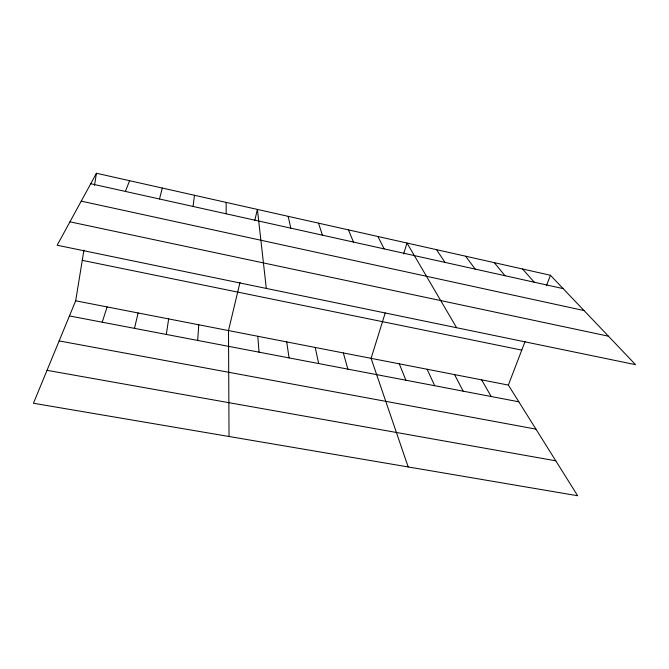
<?xml version="1.0" encoding="UTF-8"?>
<svg xmlns="http://www.w3.org/2000/svg" width="669" height="669" viewBox="0 0 669 669"><rect width="100%" height="100%" fill="white"/><g stroke="black" fill="none" stroke-linecap="round" stroke-linejoin="round"><path stroke-width="1" d="M226.155 213.796L226.164 202.406M197.673 340.437L198.785 324.783M193.082 206.453L194.462 195.281M166.313 334.441L168.655 318.912M75.681 300.807L508.356 385.076L577.656 495.746L33.45 403.256L75.681 300.807L83.934 250.139M94.488 185.305L96.453 173.254L550.445 275.268L635.55 364.672L57.174 245.239L96.453 173.254M134.502 328.37L138.098 312.967M239.995 282.385L228.497 330.57L229.032 436.497M254.789 220.394L257.406 209.422L266.304 288.423M159.498 199.002L162.283 188.048M385.227 312.941L371.086 358.341L408.174 466.937M403.583 253.986L406.995 243.039L456.609 327.718M102.215 322.199L107.115 306.929M508.356 385.076L525.115 341.357M546.456 285.68L550.445 275.268M125.387 191.426L129.61 180.705M47.022 370.325L555.788 460.824M59.148 340.914L535.936 429.122M69.442 315.935L518.835 401.801M82.27 260.35L521.761 350.113M69.944 221.832L608.447 336.198M81.233 201.143L584.045 310.567M90.733 183.732L563.164 288.632M522.573 269.005L534.272 282.218M494.291 262.649L504.961 275.703M465.607 256.21L475.207 269.097M436.514 249.671L445.002 262.39M481.638 379.875L491.188 396.525M454.56 374.598L463.157 391.164M377.926 236.508L384.14 248.876M427.115 369.255L434.725 385.737M348.449 229.877L353.483 242.069M399.293 363.836L405.899 380.226M318.536 223.162L322.374 235.162M343.339 352.939L347.863 369.137M288.197 216.338L290.781 228.154M315.208 347.462L318.67 363.56M286.7 341.909L289.067 357.898M257.799 336.273L259.037 352.162"/></g></svg>
